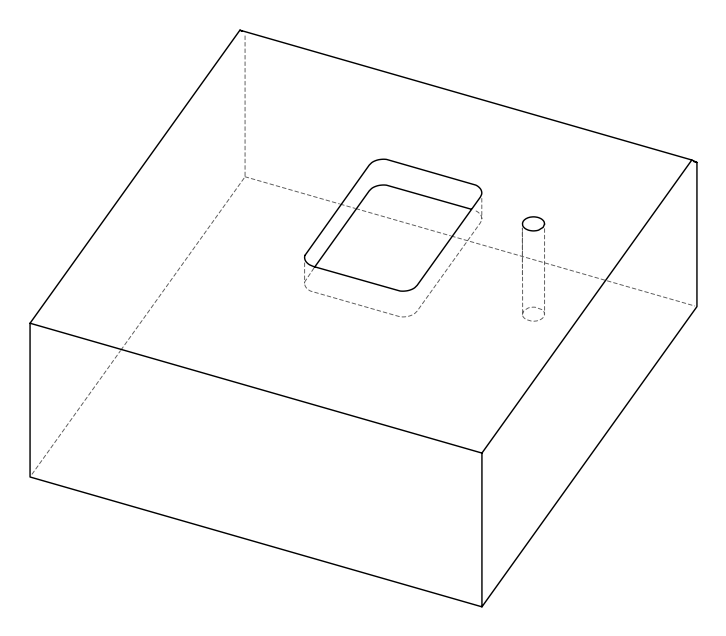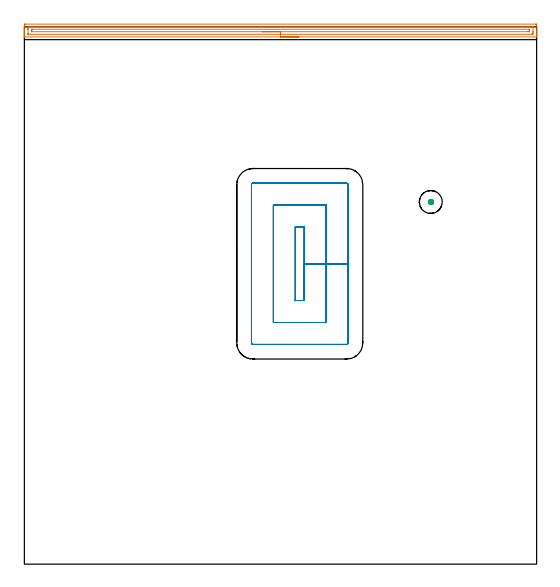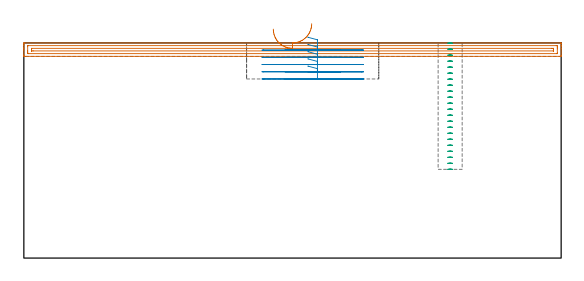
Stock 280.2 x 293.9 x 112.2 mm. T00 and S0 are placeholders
(PLAN: 3 operations, 2 tool changes, 14.3 min)
(1 AREA_MILL | FG_CHAMFER_SURFACE | UGT0205_001 | 6.91 min | 6871 mm3)
(2 MILL_RECTANGULAR_POCKET | POCKET_RECTANGULAR_STRAIGHT | UGT0201_010 | Follow Part, ap 4, ae 75% | 6.36 min | 133713 mm3)
(3 MILL_BLIND_HOLE_FROM_SOLID_MATERIAL | STEP1POCKET | NXT0201_010 | Spiral | 1.05 min | 8085 mm3)
(TOOL UGT0205_001 | Chamfer Mill 20 x 3 x 45 deg. | D20 FL50 Z2)
(TOOL UGT0201_010 | End Mill 16 mm | D16 FL22 Z2)
(TOOL NXT0201_010 | ENDMILL 10mm [2P460-1000-NA 1630] | D10 FL30 Z6)
(OP 1 AREA_MILL)
G17 G21 G94 G90
T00 M6
G54
G17 G0 G90 X150.1 Y288.4 S1061 M3
G43 Z122.2 H0
G94 G1 X150.062 Z121.328 F250.
X149.948 Z120.463
X149.759 Z119.612
X149.497 Z118.78
X149.163 Z117.974
X148.76 Z117.2
X148.292 Z116.464
X147.76 Z115.772
X147.171 Z115.129
X146.528 Z114.54
X145.836 Z114.008
X145.1 Z113.54
X144.326 Z113.137
X143.52 Z112.803
X142.688 Z112.541
X141.836 Z112.352
X140.972 Z112.238
X140.1 Z112.2
X0.181
X0.01 Y288.403 Z112.189
X0.002 Y288.569 Z112.024
X0. Y288.742 Z111.858
Y288.99 Z111.61
Y289.702 Z110.893
Y290.937 Z109.66
Y291.46 Z109.134
Y292.078 Z108.518
Y294.716 Z105.881
X0.003 Y294.978 Z105.619
X0.01 Y295.392 Z105.205
X0.202 Y295.396 Z105.202
X0.628 Y295.4 Z105.2
X279.572 Y295.399 Z105.201
X279.998 Y295.396 Z105.202
X280.19 Y295.392 Z105.205
X280.2 Y294.978 Z105.619
Y291.46 Z109.134
Y290.057 Z110.539
Y289.702 Z110.893
Y288.741 Z111.858
X280.19 Y288.402 Z112.189
X280.019 Y288.4 Z112.2
X140.1
Y289.814 Z110.786
X2.301
X2.048 Y289.816 Z110.784
X2.017 Y289.818 Z110.782
X2.01 Y289.821 Z110.779
X2.006 Y289.829 Z110.771
X2.002 Y289.866 Z110.734
X2.001 Y289.9 Z110.7
X2. Y290.111 Z110.489
Y292.34 Z108.26
Y292.748 Z107.852
X2.004 Y293.219 Z107.381
X2.009 Y293.619 Z106.981
X2.036 Y293.979 Z106.621
X2.416 Y293.984 Z106.616
X2.531 Y293.985 Z106.615
X277.899 Y293.986 Z106.614
X278.152 Y293.984 Z106.616
X278.183 Y293.982 Z106.618
X278.19 Y293.979 Z106.621
X278.194 Y293.971 Z106.629
X278.198 Y293.935 Z106.665
X278.199 Y293.9 Z106.7
X278.2 Y293.689 Z106.911
Y291.46 Z109.14
Y291.052 Z109.548
X278.196 Y290.581 Z110.019
X278.191 Y290.181 Z110.419
X278.164 Y289.821 Z110.779
X277.784 Y289.816 Z110.784
X277.669 Y289.815 Z110.785
X140.1 Y289.814 Z110.786
Y291.229 Z109.372
X4.125 Z109.371
X4.063 Y291.231 Z109.369
X4.023 Y291.235 Z109.365
X4.01 Y291.238 Z109.362
X4.008 Y291.26 Z109.34
X4.003 Y291.46 Z109.14
X4. Y291.661 Z108.939
X4.002 Y292.34 Z108.26
X4.005 Y292.536 Z108.064
X4.01 Y292.563 Z108.037
X4.029 Y292.565 Z108.035
X4.086 Y292.569 Z108.031
X4.204 Y292.57 Z108.03
X4.862 Y292.572 Z108.029
X276.075 Y292.571
X276.137 Y292.569 Z108.031
X276.177 Y292.565 Z108.035
X276.19 Y292.562 Z108.038
X276.192 Y292.54 Z108.06
X276.197 Y292.34 Z108.26
X276.2 Y292.139 Z108.461
X276.198 Y291.46 Z109.14
X276.195 Y291.264 Z109.336
X276.19 Y291.237 Z109.363
X276.171 Y291.235 Z109.365
X276.114 Y291.231 Z109.369
X275.996 Y291.23 Z109.37
X275.338 Y291.229 Z109.371
X140.1 Z109.372
X139.228 Z109.41
X138.364 Z109.523
X137.512 Z109.712
X136.68 Z109.975
X135.874 Z110.308
X135.1 Z110.711
X134.364 Z111.18
X133.672 Y291.228 Z111.711
X133.029 Z112.3
X132.44 Z112.944
X131.908 Z113.636
X131.44 Z114.372
X131.037 Z115.145
X130.703 Z115.951
X130.441 Z116.783
X130.252 Z117.635
X130.138 Z118.5
X130.1 Z119.372
G0 Z122.2
M5
M2
(OP 2 MILL_RECTANGULAR_POCKET)
G17 G21 G94 G90
T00 M6
G54
G17 G0 G90 X148.2 Y144.429 S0 M3
G43 Z122.2 H0
Z115.2
G94 G1 Y144.2 Z115.139 F250.
X153.1 Z113.826
Y164.3 Z108.44
Y184.4 F500.
X148.2
Y144.2
X153.1
Y164.3
X165.1
Y196.4
X136.2
Y132.2
X165.1
Y164.3
X177.1
Y207.5
G3 X176.2 Y208.4 R0.9
G1 X125.1
G3 X124.2 Y207.5 R0.9
G1 Y121.1
G3 X125.1 Y120.2 R0.9
G1 X176.2
G3 X177.1 Y121.1 R0.9
G1 Y164.3
Y165.3
G0 X148.2 Y144.429 Z111.44
G1 Y144.2 Z111.379 F250.
X153.1 Z110.066
Y164.3 Z104.68
Y184.4 F500.
X148.2
Y144.2
X153.1
Y164.3
X165.1
Y196.4
X136.2
Y132.2
X165.1
Y164.3
X177.1
Y207.5
G3 X176.2 Y208.4 R0.9
G1 X125.1
G3 X124.2 Y207.5 R0.9
G1 Y121.1
G3 X125.1 Y120.2 R0.9
G1 X176.2
G3 X177.1 Y121.1 R0.9
G1 Y164.3
Y165.3
G0 X148.2 Y144.429 Z107.68
G1 Y144.2 Z107.619 F250.
X153.1 Z106.306
Y164.3 Z100.92
Y184.4 F500.
X148.2
Y144.2
X153.1
Y164.3
X165.1
Y196.4
X136.2
Y132.2
X165.1
Y164.3
X177.1
Y207.5
G3 X176.2 Y208.4 R0.9
G1 X125.1
G3 X124.2 Y207.5 R0.9
G1 Y121.1
G3 X125.1 Y120.2 R0.9
G1 X176.2
G3 X177.1 Y121.1 R0.9
G1 Y164.3
Y165.3
G0 X148.2 Y144.429 Z103.92
G1 Y144.2 Z103.859 F250.
X153.1 Z102.546
Y164.3 Z97.16
Y184.4 F500.
X148.2
Y144.2
X153.1
Y164.3
X165.1
Y196.4
X136.2
Y132.2
X165.1
Y164.3
X177.1
Y207.5
G3 X176.2 Y208.4 R0.9
G1 X125.1
G3 X124.2 Y207.5 R0.9
G1 Y121.1
G3 X125.1 Y120.2 R0.9
G1 X176.2
G3 X177.1 Y121.1 R0.9
G1 Y164.3
Y165.3
G0 X148.2 Y144.429 Z100.16
G1 Y144.2 Z100.099 F250.
X153.1 Z98.786
Y164.3 Z93.4
Y184.4 F500.
X148.2
Y144.2
X153.1
Y164.3
X165.1
Y196.4
X136.2
Y132.2
X165.1
Y164.3
X177.1
Y207.5
G3 X176.2 Y208.4 R0.9
G1 X125.1
G3 X124.2 Y207.5 R0.9
G1 Y121.1
G3 X125.1 Y120.2 R0.9
G1 X176.2
G3 X177.1 Y121.1 R0.9
G1 Y164.3
Y165.3
G0 Z122.2
M5
M2
(OP 3 MILL_BLIND_HOLE_FROM_SOLID_MATERIAL)
G17 G21 G94 G90
T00 M6
G54
G17 G0 G90 X222.3 Y198.1 S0 M3
G43 Z122.2 H1
Z112.068
G94 G3 X222.925 Y198.725 R0.625 F250.
X222.3 Y199.35 R0.625
X221.05 Y198.1 R1.25
X222.3 Y199.35 R-1.25
X221.675 Y198.725 R0.625
X222.3 Y198.1 R0.625
G0 Z108.936
G3 X222.925 Y198.725 R0.625
X222.3 Y199.35 R0.625
X221.05 Y198.1 R1.25
X222.3 Y199.35 R-1.25
X221.675 Y198.725 R0.625
X222.3 Y198.1 R0.625
G0 Z105.805
G3 X222.925 Y198.725 R0.625
X222.3 Y199.35 R0.625
X221.05 Y198.1 R1.25
X222.3 Y199.35 R-1.25
X221.675 Y198.725 R0.625
X222.3 Y198.1 R0.625
G0 Z102.673
G3 X222.925 Y198.725 R0.625
X222.3 Y199.35 R0.625
X221.05 Y198.1 R1.25
X222.3 Y199.35 R-1.25
X221.675 Y198.725 R0.625
X222.3 Y198.1 R0.625
G0 Z99.541
G3 X222.925 Y198.725 R0.625
X222.3 Y199.35 R0.625
X221.05 Y198.1 R1.25
X222.3 Y199.35 R-1.25
X221.675 Y198.725 R0.625
X222.3 Y198.1 R0.625
G0 Z96.409
G3 X222.925 Y198.725 R0.625
X222.3 Y199.35 R0.625
X221.05 Y198.1 R1.25
X222.3 Y199.35 R-1.25
X221.675 Y198.725 R0.625
X222.3 Y198.1 R0.625
G0 Z93.277
G3 X222.925 Y198.725 R0.625
X222.3 Y199.35 R0.625
X221.05 Y198.1 R1.25
X222.3 Y199.35 R-1.25
X221.675 Y198.725 R0.625
X222.3 Y198.1 R0.625
G0 Z90.145
G3 X222.925 Y198.725 R0.625
X222.3 Y199.35 R0.625
X221.05 Y198.1 R1.25
X222.3 Y199.35 R-1.25
X221.675 Y198.725 R0.625
X222.3 Y198.1 R0.625
G0 Z87.014
G3 X222.925 Y198.725 R0.625
X222.3 Y199.35 R0.625
X221.05 Y198.1 R1.25
X222.3 Y199.35 R-1.25
X221.675 Y198.725 R0.625
X222.3 Y198.1 R0.625
G0 Z83.882
G3 X222.925 Y198.725 R0.625
X222.3 Y199.35 R0.625
X221.05 Y198.1 R1.25
X222.3 Y199.35 R-1.25
X221.675 Y198.725 R0.625
X222.3 Y198.1 R0.625
G0 Z80.75
G3 X222.925 Y198.725 R0.625
X222.3 Y199.35 R0.625
X221.05 Y198.1 R1.25
X222.3 Y199.35 R-1.25
X221.675 Y198.725 R0.625
X222.3 Y198.1 R0.625
G0 Z77.618
G3 X222.925 Y198.725 R0.625
X222.3 Y199.35 R0.625
X221.05 Y198.1 R1.25
X222.3 Y199.35 R-1.25
X221.675 Y198.725 R0.625
X222.3 Y198.1 R0.625
G0 Z74.486
G3 X222.925 Y198.725 R0.625
X222.3 Y199.35 R0.625
X221.05 Y198.1 R1.25
X222.3 Y199.35 R-1.25
X221.675 Y198.725 R0.625
X222.3 Y198.1 R0.625
G0 Z71.355
G3 X222.925 Y198.725 R0.625
X222.3 Y199.35 R0.625
X221.05 Y198.1 R1.25
X222.3 Y199.35 R-1.25
X221.675 Y198.725 R0.625
X222.3 Y198.1 R0.625
G0 Z68.223
G3 X222.925 Y198.725 R0.625
X222.3 Y199.35 R0.625
X221.05 Y198.1 R1.25
X222.3 Y199.35 R-1.25
X221.675 Y198.725 R0.625
X222.3 Y198.1 R0.625
G0 Z65.091
G3 X222.925 Y198.725 R0.625
X222.3 Y199.35 R0.625
X221.05 Y198.1 R1.25
X222.3 Y199.35 R-1.25
X221.675 Y198.725 R0.625
X222.3 Y198.1 R0.625
G0 Z61.959
G3 X222.925 Y198.725 R0.625
X222.3 Y199.35 R0.625
X221.05 Y198.1 R1.25
X222.3 Y199.35 R-1.25
X221.675 Y198.725 R0.625
X222.3 Y198.1 R0.625
G0 Z58.827
G3 X222.925 Y198.725 R0.625
X222.3 Y199.35 R0.625
X221.05 Y198.1 R1.25
X222.3 Y199.35 R-1.25
X221.675 Y198.725 R0.625
X222.3 Y198.1 R0.625
G0 Z55.695
G3 X222.925 Y198.725 R0.625
X222.3 Y199.35 R0.625
X221.05 Y198.1 R1.25
X222.3 Y199.35 R-1.25
X221.675 Y198.725 R0.625
X222.3 Y198.1 R0.625
G0 Z52.564
G3 X222.925 Y198.725 R0.625
X222.3 Y199.35 R0.625
X221.05 Y198.1 R1.25
X222.3 Y199.35 R-1.25
X221.675 Y198.725 R0.625
X222.3 Y198.1 R0.625
G0 Z49.432
G3 X222.925 Y198.725 R0.625
X222.3 Y199.35 R0.625
X221.05 Y198.1 R1.25
X222.3 Y199.35 R-1.25
X221.675 Y198.725 R0.625
X222.3 Y198.1 R0.625
G0 Z46.3
G3 X222.925 Y198.725 R0.625
X222.3 Y199.35 R0.625
X221.05 Y198.1 R1.25
X222.3 Y199.35 R-1.25
X221.675 Y198.725 R0.625
X222.3 Y198.1 R0.625
G0 Z122.2
M5
M2
